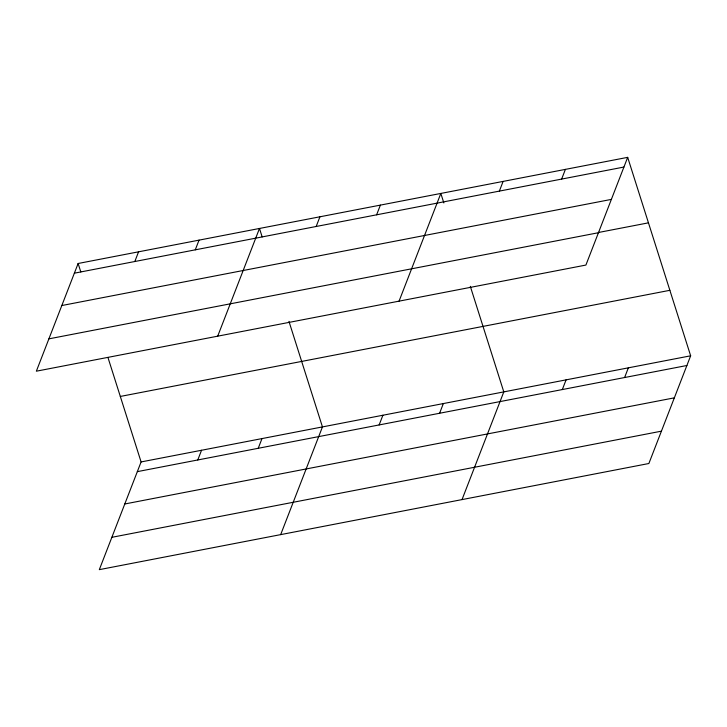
<?xml version="1.0" encoding="UTF-8"?>
<svg xmlns="http://www.w3.org/2000/svg" width="727" height="727" viewBox="0 0 727 727"><rect width="100%" height="100%" fill="white"/><g stroke="black" fill="none" stroke-linecap="round" stroke-linejoin="round"><path stroke-width="1.09" d="M78.125 263.492L36.35 371.197L585.907 265.064L627.683 157.35L78.125 263.492L80.806 271.943M134.813 261.511L138.575 251.815M195.272 249.843L199.034 240.137M107.941 357.439L141.093 461.936L99.317 569.65L648.875 463.508L690.65 355.803L627.683 157.35M217.7 336.174L259.484 228.46L262.165 236.911M197.78 459.964L201.543 450.258M316.172 226.488L319.935 216.791M258.23 448.286L261.993 438.59M376.622 214.81L380.385 205.114M280.667 534.627L322.452 426.913L288.955 321.361M399.059 301.151L440.835 193.437L443.852 202.942M379.14 424.941L382.902 415.235M499.358 191.11L503.12 181.414M439.59 413.263L443.352 403.558M561.635 179.078L565.397 169.382M462.027 499.594L503.802 391.889L470.314 286.338M562.325 389.554L566.088 379.857M624.602 377.531L628.364 367.826M74.363 273.188L623.92 167.056M61.822 305.531L611.38 199.398M598.412 232.504L648.466 222.835M48.891 338.855L598.448 232.722M120.319 396.451L669.867 290.309M141.093 461.936L690.65 355.803M137.33 471.641L686.888 365.499M124.79 503.984L674.338 397.842M111.858 537.308L661.416 431.166"/></g></svg>
